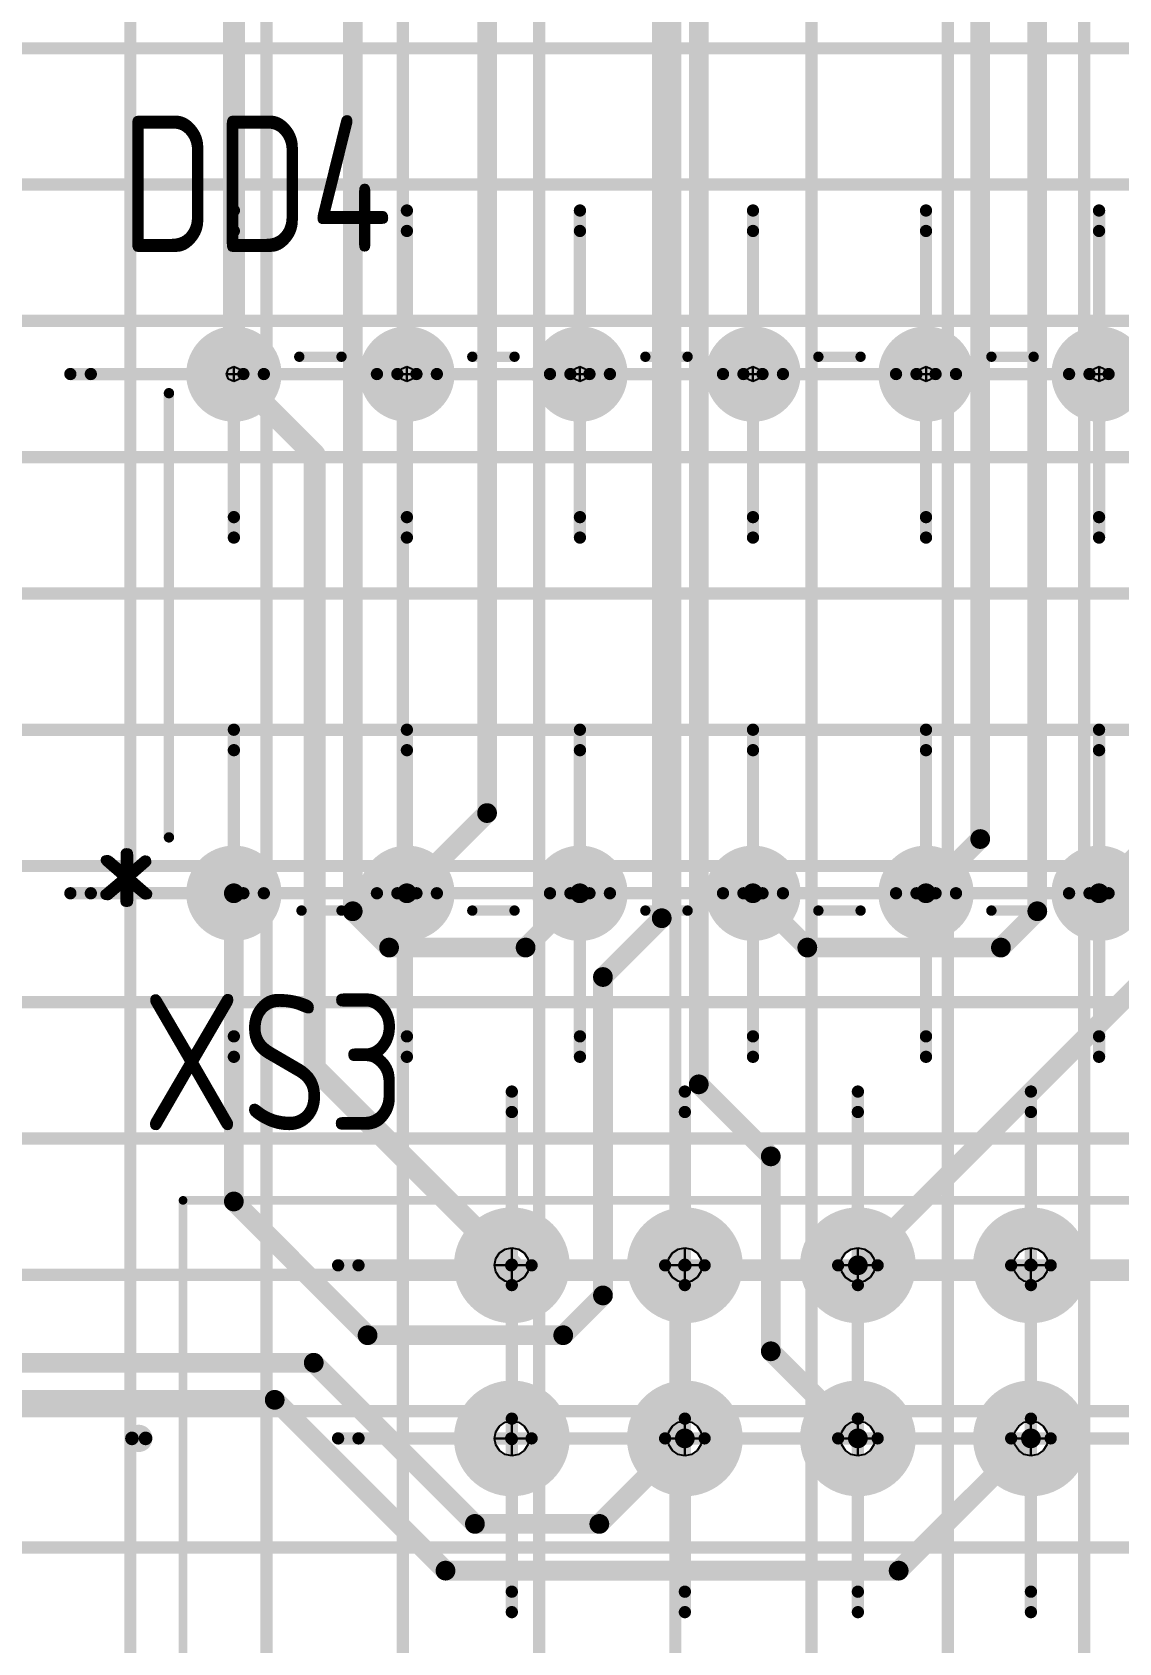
# Model space of a CAD drawing. Header units: millimetres. Extents: x 57 to 898, y 51 to 645.
# Drawn here: x 283.12 to 299.07, y 348.02 to 371.66 of the extents above; entities that cross this region are included whole.
import ezdxf

# ---------------------------------------------------------------- set-up
doc = ezdxf.new("R2010")
doc.units = ezdxf.units.MM
for name, color, linetype in [('Mechanical11', 56, 'Continuous'), ('Mechanical12', 56, 'Continuous'), ('Mechanical7', 56, 'Continuous'), ('Mechanical9', 56, 'Continuous')]:
    doc.layers.add(name, color=color, linetype=linetype)
doc.styles.add('GOST type A', font='gost.TTF', dxfattribs={"oblique": 15, "height": 0.2})

msp = doc.modelspace()

# ---------------------------------------------------------------- linework, layer by layer
at = {"layer": 'Mechanical11', "color": 7}
for p, q in [((286.008, 366.567), (285.977, 366.643)), ((285.977, 366.643), (286.085, 366.643)), ((286.085, 366.643), (286.193, 366.643)), ((286.085, 366.535), (286.085, 366.643)), ((286.085, 366.643), (286.085, 366.535)), ((286.193, 366.643), (286.161, 366.567)), ((288.548, 366.567), (288.517, 366.643)), ((288.517, 366.643), (288.625, 366.643)), ((288.625, 366.643), (288.733, 366.643)), ((288.625, 366.535), (288.625, 366.643)), ((288.625, 366.643), (288.625, 366.535)), ((288.733, 366.643), (288.701, 366.567)), ((291.088, 366.567), (291.057, 366.643)), ((291.057, 366.643), (291.165, 366.643)), ((291.165, 366.643), (291.273, 366.643)), ((291.165, 366.535), (291.165, 366.643)), ((291.165, 366.643), (291.165, 366.535)), ((291.273, 366.643), (291.241, 366.567)), ((293.628, 366.567), (293.597, 366.643)), ((293.597, 366.643), (293.705, 366.643)), ((293.705, 366.643), (293.813, 366.643)), ((293.705, 366.535), (293.705, 366.643)), ((293.705, 366.643), (293.705, 366.535)), ((293.813, 366.643), (293.781, 366.567)), ((296.168, 366.567), (296.137, 366.643)), ((296.137, 366.643), (296.245, 366.643)), ((296.245, 366.643), (296.353, 366.643)), ((296.245, 366.535), (296.245, 366.643)), ((296.245, 366.643), (296.245, 366.535)), ((296.353, 366.643), (296.321, 366.567)), ((298.708, 366.567), (298.677, 366.643)), ((298.677, 366.643), (298.785, 366.643)), ((298.785, 366.643), (298.893, 366.643)), ((298.785, 366.535), (298.785, 366.643)), ((298.785, 366.643), (298.785, 366.535)), ((298.893, 366.643), (298.861, 366.567)), ((286.085, 366.535), (286.008, 366.567)), ((286.161, 366.567), (286.085, 366.535)), ((288.625, 366.535), (288.548, 366.567)), ((288.701, 366.567), (288.625, 366.535)), ((291.165, 366.535), (291.088, 366.567)), ((291.241, 366.567), (291.165, 366.535)), ((293.705, 366.535), (293.628, 366.567)), ((293.781, 366.567), (293.705, 366.535)), ((296.245, 366.535), (296.168, 366.567)), ((296.321, 366.567), (296.245, 366.535)), ((298.785, 366.535), (298.708, 366.567)), ((298.861, 366.567), (298.785, 366.535)), ((286.008, 358.947), (285.977, 359.023)), ((285.977, 359.023), (286.085, 359.023)), ((286.085, 358.915), (286.008, 358.947)), ((286.085, 359.023), (286.193, 359.023)), ((286.085, 358.915), (286.085, 359.023)), ((286.085, 359.023), (286.085, 358.915)), ((286.161, 358.947), (286.085, 358.915)), ((286.193, 359.023), (286.161, 358.947)), ((288.548, 358.947), (288.517, 359.023)), ((288.517, 359.023), (288.625, 359.023)), ((288.625, 358.915), (288.548, 358.947)), ((288.625, 359.023), (288.733, 359.023)), ((288.625, 358.915), (288.625, 359.023)), ((288.625, 359.023), (288.625, 358.915)), ((288.701, 358.947), (288.625, 358.915)), ((288.733, 359.023), (288.701, 358.947)), ((291.088, 358.947), (291.057, 359.023)), ((291.057, 359.023), (291.165, 359.023)), ((291.165, 358.915), (291.088, 358.947)), ((291.165, 359.023), (291.273, 359.023)), ((291.165, 358.915), (291.165, 359.023)), ((291.165, 359.023), (291.165, 358.915)), ((291.241, 358.947), (291.165, 358.915)), ((291.273, 359.023), (291.241, 358.947)), ((293.628, 358.947), (293.597, 359.023)), ((293.597, 359.023), (293.705, 359.023)), ((293.705, 358.915), (293.628, 358.947)), ((293.705, 359.023), (293.813, 359.023)), ((293.705, 358.915), (293.705, 359.023)), ((293.705, 359.023), (293.705, 358.915)), ((293.781, 358.947), (293.705, 358.915)), ((293.813, 359.023), (293.781, 358.947)), ((296.168, 358.947), (296.137, 359.023)), ((296.137, 359.023), (296.245, 359.023)), ((296.245, 358.915), (296.168, 358.947)), ((296.245, 359.023), (296.353, 359.023)), ((296.245, 358.915), (296.245, 359.023)), ((296.245, 359.023), (296.245, 358.915)), ((296.321, 358.947), (296.245, 358.915)), ((296.353, 359.023), (296.321, 358.947)), ((298.708, 358.947), (298.677, 359.023)), ((298.677, 359.023), (298.785, 359.023)), ((298.785, 358.915), (298.708, 358.947)), ((298.785, 359.023), (298.893, 359.023)), ((298.785, 358.915), (298.785, 359.023)), ((298.785, 359.023), (298.785, 358.915)), ((298.861, 358.947), (298.785, 358.915)), ((298.893, 359.023), (298.861, 358.947)), ((289.91, 353.563), (289.929, 353.661)), ((289.929, 353.661), (289.985, 353.744)), ((289.985, 353.744), (290.067, 353.799)), ((290.067, 353.799), (290.165, 353.818)), ((290.165, 353.818), (290.165, 353.563)), ((290.165, 353.563), (290.165, 353.818)), ((290.165, 353.818), (290.262, 353.799)), ((290.262, 353.799), (290.345, 353.744)), ((290.345, 353.744), (290.4, 353.661)), ((290.4, 353.661), (290.42, 353.563)), ((292.45, 353.563), (292.469, 353.661)), ((292.469, 353.661), (292.525, 353.744)), ((292.525, 353.744), (292.607, 353.799)), ((292.607, 353.799), (292.705, 353.818)), ((292.705, 353.818), (292.705, 353.563)), ((292.705, 353.563), (292.705, 353.818)), ((292.705, 353.818), (292.802, 353.799)), ((292.802, 353.799), (292.885, 353.744)), ((292.885, 353.744), (292.94, 353.661)), ((292.94, 353.661), (292.96, 353.563)), ((294.99, 353.563), (295.009, 353.661)), ((295.009, 353.661), (295.065, 353.744)), ((295.065, 353.744), (295.147, 353.799)), ((295.147, 353.799), (295.245, 353.818)), ((295.245, 353.818), (295.245, 353.563)), ((295.245, 353.563), (295.245, 353.818)), ((295.245, 353.818), (295.342, 353.799)), ((295.342, 353.799), (295.425, 353.744)), ((295.425, 353.744), (295.48, 353.661)), ((295.48, 353.661), (295.5, 353.563)), ((297.53, 353.563), (297.549, 353.661)), ((297.549, 353.661), (297.605, 353.744)), ((297.605, 353.744), (297.687, 353.799)), ((297.687, 353.799), (297.785, 353.818)), ((297.785, 353.818), (297.785, 353.563)), ((297.785, 353.563), (297.785, 353.818)), ((297.785, 353.818), (297.882, 353.799)), ((297.882, 353.799), (297.965, 353.744)), ((297.965, 353.744), (298.02, 353.661)), ((298.02, 353.661), (298.04, 353.563)), ((290.165, 353.563), (289.91, 353.563)), ((290.42, 353.563), (290.165, 353.563)), ((292.705, 353.563), (292.45, 353.563)), ((292.96, 353.563), (292.705, 353.563)), ((295.245, 353.563), (294.99, 353.563)), ((295.5, 353.563), (295.245, 353.563)), ((297.785, 353.563), (297.53, 353.563)), ((298.04, 353.563), (297.785, 353.563)), ((289.985, 351.204), (290.067, 351.259)), ((290.067, 351.259), (290.165, 351.278)), ((290.165, 351.278), (290.165, 351.023)), ((290.165, 351.023), (290.165, 351.278)), ((290.165, 351.278), (290.262, 351.259)), ((290.262, 351.259), (290.345, 351.204)), ((292.525, 351.204), (292.607, 351.259)), ((292.607, 351.259), (292.705, 351.278)), ((292.705, 351.278), (292.705, 351.023)), ((292.705, 351.023), (292.705, 351.278)), ((292.705, 351.278), (292.802, 351.259)), ((292.802, 351.259), (292.885, 351.204)), ((295.065, 351.204), (295.147, 351.259)), ((295.147, 351.259), (295.245, 351.278)), ((295.245, 351.278), (295.245, 351.023)), ((295.245, 351.023), (295.245, 351.278)), ((295.245, 351.278), (295.342, 351.259)), ((295.342, 351.259), (295.425, 351.204)), ((297.605, 351.204), (297.687, 351.259)), ((297.687, 351.259), (297.785, 351.278)), ((297.785, 351.278), (297.785, 351.023)), ((297.785, 351.023), (297.785, 351.278)), ((297.785, 351.278), (297.882, 351.259)), ((297.882, 351.259), (297.965, 351.204)), ((289.91, 351.023), (289.929, 351.121)), ((290.165, 351.023), (289.91, 351.023)), ((289.929, 351.121), (289.985, 351.204)), ((290.42, 351.023), (290.165, 351.023)), ((290.345, 351.204), (290.4, 351.121)), ((290.4, 351.121), (290.42, 351.023)), ((292.45, 351.023), (292.469, 351.121)), ((292.705, 351.023), (292.45, 351.023)), ((292.469, 351.121), (292.525, 351.204)), ((292.96, 351.023), (292.705, 351.023)), ((292.885, 351.204), (292.94, 351.121)), ((292.94, 351.121), (292.96, 351.023)), ((294.99, 351.023), (295.009, 351.121)), ((295.245, 351.023), (294.99, 351.023)), ((295.009, 351.121), (295.065, 351.204)), ((295.5, 351.023), (295.245, 351.023)), ((295.425, 351.204), (295.48, 351.121)), ((295.48, 351.121), (295.5, 351.023)), ((297.53, 351.023), (297.549, 351.121)), ((297.785, 351.023), (297.53, 351.023)), ((297.549, 351.121), (297.605, 351.204)), ((298.04, 351.023), (297.785, 351.023)), ((297.965, 351.204), (298.02, 351.121)), ((298.02, 351.121), (298.04, 351.023))]:
    msp.add_line(p, q, dxfattribs=at)
at = {"layer": 'Mechanical12', "color": 7}
for p, q in [((285.977, 366.643), (286.008, 366.72)), ((286.085, 366.643), (285.977, 366.643)), ((286.008, 366.72), (286.085, 366.752)), ((286.085, 366.752), (286.085, 366.643)), ((286.085, 366.643), (286.085, 366.752)), ((286.085, 366.752), (286.161, 366.72)), ((286.193, 366.643), (286.085, 366.643)), ((286.161, 366.72), (286.193, 366.643)), ((288.517, 366.643), (288.548, 366.72)), ((288.625, 366.643), (288.517, 366.643)), ((288.548, 366.72), (288.625, 366.752)), ((288.625, 366.752), (288.625, 366.643)), ((288.625, 366.643), (288.625, 366.752)), ((288.625, 366.752), (288.701, 366.72)), ((288.733, 366.643), (288.625, 366.643)), ((288.701, 366.72), (288.733, 366.643)), ((291.057, 366.643), (291.088, 366.72)), ((291.165, 366.643), (291.057, 366.643)), ((291.088, 366.72), (291.165, 366.752)), ((291.165, 366.752), (291.165, 366.643)), ((291.165, 366.643), (291.165, 366.752)), ((291.165, 366.752), (291.241, 366.72)), ((291.273, 366.643), (291.165, 366.643)), ((291.241, 366.72), (291.273, 366.643)), ((293.597, 366.643), (293.628, 366.72)), ((293.705, 366.643), (293.597, 366.643)), ((293.628, 366.72), (293.705, 366.752)), ((293.705, 366.752), (293.705, 366.643)), ((293.705, 366.643), (293.705, 366.752)), ((293.705, 366.752), (293.781, 366.72)), ((293.813, 366.643), (293.705, 366.643)), ((293.781, 366.72), (293.813, 366.643)), ((296.137, 366.643), (296.168, 366.72)), ((296.245, 366.643), (296.137, 366.643)), ((296.168, 366.72), (296.245, 366.752)), ((296.245, 366.752), (296.245, 366.643)), ((296.245, 366.643), (296.245, 366.752)), ((296.245, 366.752), (296.321, 366.72)), ((296.353, 366.643), (296.245, 366.643)), ((296.321, 366.72), (296.353, 366.643)), ((298.677, 366.643), (298.708, 366.72)), ((298.785, 366.643), (298.677, 366.643)), ((298.708, 366.72), (298.785, 366.752)), ((298.785, 366.752), (298.785, 366.643)), ((298.785, 366.643), (298.785, 366.752)), ((298.785, 366.752), (298.861, 366.72)), ((298.893, 366.643), (298.785, 366.643)), ((298.861, 366.72), (298.893, 366.643)), ((285.977, 359.023), (286.008, 359.1)), ((286.008, 359.1), (286.085, 359.132)), ((286.085, 359.132), (286.085, 359.023)), ((286.085, 359.023), (286.085, 359.132)), ((286.085, 359.132), (286.161, 359.1)), ((286.161, 359.1), (286.193, 359.023)), ((288.517, 359.023), (288.548, 359.1)), ((288.548, 359.1), (288.625, 359.132)), ((288.625, 359.132), (288.625, 359.023)), ((288.625, 359.023), (288.625, 359.132)), ((288.625, 359.132), (288.701, 359.1)), ((288.701, 359.1), (288.733, 359.023)), ((291.057, 359.023), (291.088, 359.1)), ((291.088, 359.1), (291.165, 359.132)), ((291.165, 359.132), (291.165, 359.023)), ((291.165, 359.023), (291.165, 359.132)), ((291.165, 359.132), (291.241, 359.1)), ((291.241, 359.1), (291.273, 359.023)), ((293.597, 359.023), (293.628, 359.1)), ((293.628, 359.1), (293.705, 359.132)), ((293.705, 359.132), (293.705, 359.023)), ((293.705, 359.023), (293.705, 359.132)), ((293.705, 359.132), (293.781, 359.1)), ((293.781, 359.1), (293.813, 359.023)), ((296.137, 359.023), (296.168, 359.1)), ((296.168, 359.1), (296.245, 359.132)), ((296.245, 359.132), (296.245, 359.023)), ((296.245, 359.023), (296.245, 359.132)), ((296.245, 359.132), (296.321, 359.1)), ((296.321, 359.1), (296.353, 359.023)), ((298.677, 359.023), (298.708, 359.1)), ((298.708, 359.1), (298.785, 359.132)), ((298.785, 359.132), (298.785, 359.023)), ((298.785, 359.023), (298.785, 359.132)), ((298.785, 359.132), (298.861, 359.1)), ((298.861, 359.1), (298.893, 359.023)), ((286.085, 359.023), (285.977, 359.023)), ((286.193, 359.023), (286.085, 359.023)), ((288.625, 359.023), (288.517, 359.023)), ((288.733, 359.023), (288.625, 359.023)), ((291.165, 359.023), (291.057, 359.023)), ((291.273, 359.023), (291.165, 359.023)), ((293.705, 359.023), (293.597, 359.023)), ((293.813, 359.023), (293.705, 359.023)), ((296.245, 359.023), (296.137, 359.023)), ((296.353, 359.023), (296.245, 359.023)), ((298.785, 359.023), (298.677, 359.023)), ((298.893, 359.023), (298.785, 359.023)), ((289.91, 353.563), (290.165, 353.563)), ((289.929, 353.466), (289.91, 353.563)), ((289.985, 353.383), (289.929, 353.466)), ((290.067, 353.328), (289.985, 353.383)), ((290.165, 353.308), (290.165, 353.563)), ((290.165, 353.563), (290.42, 353.563)), ((290.165, 353.563), (290.165, 353.308)), ((290.345, 353.383), (290.262, 353.328)), ((290.4, 353.466), (290.345, 353.383)), ((290.42, 353.563), (290.4, 353.466)), ((292.45, 353.563), (292.705, 353.563)), ((292.469, 353.466), (292.45, 353.563)), ((292.525, 353.383), (292.469, 353.466)), ((292.607, 353.328), (292.525, 353.383)), ((292.705, 353.308), (292.705, 353.563)), ((292.705, 353.563), (292.96, 353.563)), ((292.705, 353.563), (292.705, 353.308)), ((292.885, 353.383), (292.802, 353.328)), ((292.94, 353.466), (292.885, 353.383)), ((292.96, 353.563), (292.94, 353.466)), ((294.99, 353.563), (295.245, 353.563)), ((295.009, 353.466), (294.99, 353.563)), ((295.065, 353.383), (295.009, 353.466)), ((295.147, 353.328), (295.065, 353.383)), ((295.245, 353.308), (295.245, 353.563)), ((295.245, 353.563), (295.5, 353.563)), ((295.245, 353.563), (295.245, 353.308)), ((295.425, 353.383), (295.342, 353.328)), ((295.48, 353.466), (295.425, 353.383)), ((295.5, 353.563), (295.48, 353.466)), ((297.53, 353.563), (297.785, 353.563)), ((297.549, 353.466), (297.53, 353.563)), ((297.605, 353.383), (297.549, 353.466)), ((297.687, 353.328), (297.605, 353.383)), ((297.785, 353.308), (297.785, 353.563)), ((297.785, 353.563), (298.04, 353.563)), ((297.785, 353.563), (297.785, 353.308)), ((297.965, 353.383), (297.882, 353.328)), ((298.02, 353.466), (297.965, 353.383)), ((298.04, 353.563), (298.02, 353.466)), ((290.165, 353.308), (290.067, 353.328)), ((290.262, 353.328), (290.165, 353.308)), ((292.705, 353.308), (292.607, 353.328)), ((292.802, 353.328), (292.705, 353.308)), ((295.245, 353.308), (295.147, 353.328)), ((295.342, 353.328), (295.245, 353.308)), ((297.785, 353.308), (297.687, 353.328)), ((297.882, 353.328), (297.785, 353.308)), ((289.91, 351.023), (290.165, 351.023)), ((289.929, 350.926), (289.91, 351.023)), ((290.165, 350.768), (290.165, 351.023)), ((290.165, 351.023), (290.42, 351.023)), ((290.165, 351.023), (290.165, 350.768)), ((290.42, 351.023), (290.4, 350.926)), ((292.45, 351.023), (292.705, 351.023)), ((292.469, 350.926), (292.45, 351.023)), ((292.705, 350.768), (292.705, 351.023)), ((292.705, 351.023), (292.96, 351.023)), ((292.705, 351.023), (292.705, 350.768)), ((292.96, 351.023), (292.94, 350.926)), ((294.99, 351.023), (295.245, 351.023)), ((295.009, 350.926), (294.99, 351.023)), ((295.245, 350.768), (295.245, 351.023)), ((295.245, 351.023), (295.5, 351.023)), ((295.245, 351.023), (295.245, 350.768)), ((295.5, 351.023), (295.48, 350.926)), ((297.53, 351.023), (297.785, 351.023)), ((297.549, 350.926), (297.53, 351.023)), ((297.785, 350.768), (297.785, 351.023)), ((297.785, 351.023), (298.04, 351.023)), ((297.785, 351.023), (297.785, 350.768)), ((298.04, 351.023), (298.02, 350.926)), ((289.985, 350.843), (289.929, 350.926)), ((290.067, 350.788), (289.985, 350.843)), ((290.165, 350.768), (290.067, 350.788)), ((290.262, 350.788), (290.165, 350.768)), ((290.345, 350.843), (290.262, 350.788)), ((290.4, 350.926), (290.345, 350.843)), ((292.525, 350.843), (292.469, 350.926)), ((292.607, 350.788), (292.525, 350.843)), ((292.705, 350.768), (292.607, 350.788)), ((292.802, 350.788), (292.705, 350.768)), ((292.885, 350.843), (292.802, 350.788)), ((292.94, 350.926), (292.885, 350.843)), ((295.065, 350.843), (295.009, 350.926)), ((295.147, 350.788), (295.065, 350.843)), ((295.245, 350.768), (295.147, 350.788)), ((295.342, 350.788), (295.245, 350.768)), ((295.425, 350.843), (295.342, 350.788)), ((295.48, 350.926), (295.425, 350.843)), ((297.605, 350.843), (297.549, 350.926)), ((297.687, 350.788), (297.605, 350.843)), ((297.785, 350.768), (297.687, 350.788)), ((297.882, 350.788), (297.785, 350.768)), ((297.965, 350.843), (297.882, 350.788)), ((298.02, 350.926), (297.965, 350.843))]:
    msp.add_line(p, q, dxfattribs=at)
for points, const_width in [([(289.802, 360.2), (289.802, 410.171)], 0.29), ([(287.83, 358.759), (287.83, 378.677)], 0.29), ([(292.366, 358.657), (292.366, 378.322)], 0.29), ([(292.91, 356.219), (292.91, 378.175)], 0.29), ([(297.878, 358.759), (297.878, 378.237)], 0.29), ([(297.04, 359.819), (297.04, 372.882)], 0.29), ([(286.085, 366.643), (286.085, 372.222)], 0.323), ([(287.045, 366.897), (287.665, 366.897)], 0.152), ([(289.585, 366.897), (290.205, 366.897)], 0.152), ([(292.125, 366.897), (292.745, 366.897)], 0.152), ([(294.665, 366.897), (295.285, 366.897)], 0.152), ([(297.205, 366.897), (297.825, 366.897)], 0.152), ([(286.085, 366.643), (287.269, 365.459)], 0.323), ([(285.132, 359.843), (285.132, 366.362)], 0.152), ([(287.269, 356.459), (287.269, 365.459)], 0.323), ([(288.625, 359.023), (289.802, 360.2)], 0.29), ([(298.785, 359.023), (300.037, 360.276)], 0.29), ([(296.245, 359.023), (297.04, 359.819)], 0.29), ([(286.085, 354.5), (286.085, 359.023)], 0.29), ([(290.367, 358.226), (291.165, 359.023)], 0.29), ([(293.705, 359.023), (294.502, 358.226)], 0.29), ([(287.078, 358.769), (287.665, 358.769)], 0.152), ([(287.83, 358.759), (288.363, 358.226)], 0.29), ([(289.585, 358.769), (290.205, 358.769)], 0.152), ([(291.503, 357.794), (292.366, 358.657)], 0.29), ([(292.125, 358.769), (292.745, 358.769)], 0.152), ([(294.665, 358.769), (295.285, 358.769)], 0.152), ([(297.205, 358.769), (297.825, 358.769)], 0.152), ([(297.345, 358.226), (297.878, 358.759)], 0.29), ([(288.363, 358.226), (290.367, 358.226)], 0.29), ([(294.502, 358.226), (297.345, 358.226)], 0.29), ([(291.503, 353.121), (291.503, 357.794)], 0.29), ([(295.245, 353.563), (299.349, 357.667)], 0.29), ([(287.269, 356.459), (290.165, 353.563)], 0.323), ([(292.91, 356.219), (293.967, 355.162)], 0.29), ([(293.967, 352.301), (293.967, 355.162)], 0.29), ([(285.339, 354.516), (305.151, 354.516)], 0.127), ([(285.339, 338.285), (285.339, 354.516)], 0.127), ([(286.085, 354.5), (288.047, 352.537)], 0.29), ([(290.92, 352.537), (291.503, 353.121)], 0.29), ([(288.047, 352.537), (290.92, 352.537)], 0.29), ([(293.967, 352.301), (295.245, 351.023)], 0.29), ([(276.425, 352.133), (287.258, 352.133)], 0.29), ([(287.258, 352.133), (289.623, 349.768)], 0.29), ([(275.917, 351.589), (286.684, 351.589)], 0.29), ([(286.684, 351.589), (289.192, 349.082)], 0.29), ([(291.449, 349.768), (292.705, 351.023)], 0.29), ([(295.843, 349.082), (297.785, 351.023)], 0.29), ([(289.623, 349.768), (291.449, 349.768)], 0.29), ([(289.192, 349.082), (295.843, 349.082)], 0.29)]:
    msp.add_lwpolyline(points, dxfattribs=dict(at, const_width=const_width))
for points, const_width in [([(286.485, 366.643, 1), (285.685, 366.643, 1)], 0.6), ([(286.485, 366.643, 1), (285.685, 366.643, 1)], 0.6), ([(289.025, 366.643, 1), (288.225, 366.643, 1)], 0.6), ([(289.025, 366.643, 1), (288.225, 366.643, 1)], 0.6), ([(291.565, 366.643, 1), (290.765, 366.643, 1)], 0.6), ([(291.565, 366.643, 1), (290.765, 366.643, 1)], 0.6), ([(294.105, 366.643, 1), (293.305, 366.643, 1)], 0.6), ([(294.105, 366.643, 1), (293.305, 366.643, 1)], 0.6), ([(296.645, 366.643, 1), (295.845, 366.643, 1)], 0.6), ([(296.645, 366.643, 1), (295.845, 366.643, 1)], 0.6), ([(299.185, 366.643, 1), (298.385, 366.643, 1)], 0.6), ([(299.185, 366.643, 1), (298.385, 366.643, 1)], 0.6), ([(285.535, 366.643, 1), (285.835, 366.643, 1)], 0.3), ([(285.535, 366.643, 1), (285.835, 366.643, 1)], 0.3), ([(286.335, 366.643, 1), (286.635, 366.643, 1)], 0.3), ([(286.335, 366.643, 1), (286.635, 366.643, 1)], 0.3), ([(287.007, 366.897, 1), (287.083, 366.897, 1)], 0.0762), ([(287.627, 366.897, 1), (287.703, 366.897, 1)], 0.0762), ([(288.075, 366.643, 1), (288.375, 366.643, 1)], 0.3), ([(288.075, 366.643, 1), (288.375, 366.643, 1)], 0.3), ([(288.875, 366.643, 1), (289.175, 366.643, 1)], 0.3), ([(288.875, 366.643, 1), (289.175, 366.643, 1)], 0.3), ([(289.547, 366.897, 1), (289.623, 366.897, 1)], 0.0762), ([(290.167, 366.897, 1), (290.243, 366.897, 1)], 0.0762), ([(290.615, 366.643, 1), (290.915, 366.643, 1)], 0.3), ([(290.615, 366.643, 1), (290.915, 366.643, 1)], 0.3), ([(291.415, 366.643, 1), (291.715, 366.643, 1)], 0.3), ([(291.415, 366.643, 1), (291.715, 366.643, 1)], 0.3), ([(292.087, 366.897, 1), (292.163, 366.897, 1)], 0.0762), ([(292.707, 366.897, 1), (292.783, 366.897, 1)], 0.0762), ([(293.155, 366.643, 1), (293.455, 366.643, 1)], 0.3), ([(293.155, 366.643, 1), (293.455, 366.643, 1)], 0.3), ([(293.955, 366.643, 1), (294.255, 366.643, 1)], 0.3), ([(293.955, 366.643, 1), (294.255, 366.643, 1)], 0.3), ([(294.627, 366.897, 1), (294.703, 366.897, 1)], 0.0762), ([(295.247, 366.897, 1), (295.323, 366.897, 1)], 0.0762), ([(295.695, 366.643, 1), (295.995, 366.643, 1)], 0.3), ([(295.695, 366.643, 1), (295.995, 366.643, 1)], 0.3), ([(296.495, 366.643, 1), (296.795, 366.643, 1)], 0.3), ([(296.495, 366.643, 1), (296.795, 366.643, 1)], 0.3), ([(297.167, 366.897, 1), (297.243, 366.897, 1)], 0.0762), ([(297.787, 366.897, 1), (297.863, 366.897, 1)], 0.0762), ([(298.235, 366.643, 1), (298.535, 366.643, 1)], 0.3), ([(298.235, 366.643, 1), (298.535, 366.643, 1)], 0.3), ([(299.035, 366.643, 1), (299.335, 366.643, 1)], 0.3), ([(299.035, 366.643, 1), (299.335, 366.643, 1)], 0.3), ([(286.004, 366.643, 1), (286.166, 366.643, 1)], 0.161), ([(286.004, 366.643, 1), (286.166, 366.643, 1)], 0.161), ([(285.094, 366.362, 1), (285.17, 366.362, 1)], 0.0762), ([(287.188, 365.459, 1), (287.35, 365.459, 1)], 0.161), ([(287.188, 365.459, 1), (287.35, 365.459, 1)], 0.161), ([(289.729, 360.2, 1), (289.874, 360.2, 1)], 0.145), ([(289.729, 360.2, 1), (289.874, 360.2, 1)], 0.145), ([(285.094, 359.843, 1), (285.17, 359.843, 1)], 0.0762), ([(296.968, 359.819, 1), (297.113, 359.819, 1)], 0.145), ([(296.968, 359.819, 1), (297.113, 359.819, 1)], 0.145), ([(286.485, 359.023, 1), (285.685, 359.023, 1)], 0.6), ([(286.485, 359.023, 1), (285.685, 359.023, 1)], 0.6), ([(289.025, 359.023, 1), (288.225, 359.023, 1)], 0.6), ([(289.025, 359.023, 1), (288.225, 359.023, 1)], 0.6), ([(291.565, 359.023, 1), (290.765, 359.023, 1)], 0.6), ([(291.565, 359.023, 1), (290.765, 359.023, 1)], 0.6), ([(294.105, 359.023, 1), (293.305, 359.023, 1)], 0.6), ([(294.105, 359.023, 1), (293.305, 359.023, 1)], 0.6), ([(296.645, 359.023, 1), (295.845, 359.023, 1)], 0.6), ([(296.645, 359.023, 1), (295.845, 359.023, 1)], 0.6), ([(299.185, 359.023, 1), (298.385, 359.023, 1)], 0.6), ([(299.185, 359.023, 1), (298.385, 359.023, 1)], 0.6), ([(285.535, 359.023, 1), (285.835, 359.023, 1)], 0.3), ([(285.535, 359.023, 1), (285.835, 359.023, 1)], 0.3), ([(286.335, 359.023, 1), (286.635, 359.023, 1)], 0.3), ([(286.335, 359.023, 1), (286.635, 359.023, 1)], 0.3), ([(288.075, 359.023, 1), (288.375, 359.023, 1)], 0.3), ([(288.075, 359.023, 1), (288.375, 359.023, 1)], 0.3), ([(288.875, 359.023, 1), (289.175, 359.023, 1)], 0.3), ([(288.875, 359.023, 1), (289.175, 359.023, 1)], 0.3), ([(290.615, 359.023, 1), (290.915, 359.023, 1)], 0.3), ([(290.615, 359.023, 1), (290.915, 359.023, 1)], 0.3), ([(291.415, 359.023, 1), (291.715, 359.023, 1)], 0.3), ([(291.415, 359.023, 1), (291.715, 359.023, 1)], 0.3), ([(293.155, 359.023, 1), (293.455, 359.023, 1)], 0.3), ([(293.155, 359.023, 1), (293.455, 359.023, 1)], 0.3), ([(293.955, 359.023, 1), (294.255, 359.023, 1)], 0.3), ([(293.955, 359.023, 1), (294.255, 359.023, 1)], 0.3), ([(295.695, 359.023, 1), (295.995, 359.023, 1)], 0.3), ([(295.695, 359.023, 1), (295.995, 359.023, 1)], 0.3), ([(296.495, 359.023, 1), (296.795, 359.023, 1)], 0.3), ([(296.495, 359.023, 1), (296.795, 359.023, 1)], 0.3), ([(298.235, 359.023, 1), (298.535, 359.023, 1)], 0.3), ([(298.235, 359.023, 1), (298.535, 359.023, 1)], 0.3), ([(299.035, 359.023, 1), (299.335, 359.023, 1)], 0.3), ([(299.035, 359.023, 1), (299.335, 359.023, 1)], 0.3), ([(286.012, 359.023, 1), (286.157, 359.023, 1)], 0.145), ([(288.552, 359.023, 1), (288.697, 359.023, 1)], 0.145), ([(291.092, 359.023, 1), (291.237, 359.023, 1)], 0.145), ([(293.632, 359.023, 1), (293.777, 359.023, 1)], 0.145), ([(296.172, 359.023, 1), (296.317, 359.023, 1)], 0.145), ([(298.712, 359.023, 1), (298.857, 359.023, 1)], 0.145), ([(287.04, 358.769, 1), (287.116, 358.769, 1)], 0.0762), ([(287.627, 358.769, 1), (287.703, 358.769, 1)], 0.0762), ([(287.757, 358.759, 1), (287.902, 358.759, 1)], 0.145), ([(287.757, 358.759, 1), (287.902, 358.759, 1)], 0.145), ([(289.547, 358.769, 1), (289.623, 358.769, 1)], 0.0762), ([(290.167, 358.769, 1), (290.243, 358.769, 1)], 0.0762), ([(292.087, 358.769, 1), (292.163, 358.769, 1)], 0.0762), ([(292.293, 358.657, 1), (292.438, 358.657, 1)], 0.145), ([(292.293, 358.657, 1), (292.438, 358.657, 1)], 0.145), ([(292.707, 358.769, 1), (292.783, 358.769, 1)], 0.0762), ([(294.627, 358.769, 1), (294.703, 358.769, 1)], 0.0762), ([(295.247, 358.769, 1), (295.323, 358.769, 1)], 0.0762), ([(297.167, 358.769, 1), (297.243, 358.769, 1)], 0.0762), ([(297.806, 358.759, 1), (297.951, 358.759, 1)], 0.145), ([(297.806, 358.759, 1), (297.951, 358.759, 1)], 0.145), ([(297.787, 358.769, 1), (297.863, 358.769, 1)], 0.0762), ([(288.291, 358.226, 1), (288.436, 358.226, 1)], 0.145), ([(288.291, 358.226, 1), (288.436, 358.226, 1)], 0.145), ([(290.295, 358.226, 1), (290.44, 358.226, 1)], 0.145), ([(290.295, 358.226, 1), (290.44, 358.226, 1)], 0.145), ([(294.43, 358.226, 1), (294.575, 358.226, 1)], 0.145), ([(294.43, 358.226, 1), (294.575, 358.226, 1)], 0.145), ([(297.272, 358.226, 1), (297.417, 358.226, 1)], 0.145), ([(297.272, 358.226, 1), (297.417, 358.226, 1)], 0.145), ([(291.43, 357.794, 1), (291.575, 357.794, 1)], 0.145), ([(291.43, 357.794, 1), (291.575, 357.794, 1)], 0.145), ([(287.188, 356.459, 1), (287.35, 356.459, 1)], 0.161), ([(287.188, 356.459, 1), (287.35, 356.459, 1)], 0.161), ([(292.837, 356.219, 1), (292.982, 356.219, 1)], 0.145), ([(292.837, 356.219, 1), (292.982, 356.219, 1)], 0.145), ([(293.894, 355.162, 1), (294.039, 355.162, 1)], 0.145), ([(293.894, 355.162, 1), (294.039, 355.162, 1)], 0.145), ([(285.307, 354.516, 1), (285.371, 354.516, 1)], 0.0635), ([(285.307, 354.516, 1), (285.371, 354.516, 1)], 0.0635), ([(286.012, 354.5, 1), (286.157, 354.5, 1)], 0.145), ([(286.012, 354.5, 1), (286.157, 354.5, 1)], 0.145), ([(290.715, 353.563, 1), (289.615, 353.563, 1)], 0.6), ([(290.715, 353.563, 1), (289.615, 353.563, 1)], 0.6), ([(293.255, 353.563, 1), (292.155, 353.563, 1)], 0.6), ([(293.255, 353.563, 1), (292.155, 353.563, 1)], 0.6), ([(295.795, 353.563, 1), (294.695, 353.563, 1)], 0.6), ([(295.795, 353.563, 1), (294.695, 353.563, 1)], 0.6), ([(298.335, 353.563, 1), (297.235, 353.563, 1)], 0.6), ([(298.335, 353.563, 1), (297.235, 353.563, 1)], 0.6), ([(289.465, 353.563, 1), (289.765, 353.563, 1)], 0.3), ([(289.465, 353.563, 1), (289.765, 353.563, 1)], 0.3), ([(290.565, 353.563, 1), (290.865, 353.563, 1)], 0.3), ([(290.565, 353.563, 1), (290.865, 353.563, 1)], 0.3), ([(292.005, 353.563, 1), (292.305, 353.563, 1)], 0.3), ([(292.005, 353.563, 1), (292.305, 353.563, 1)], 0.3), ([(293.105, 353.563, 1), (293.405, 353.563, 1)], 0.3), ([(293.105, 353.563, 1), (293.405, 353.563, 1)], 0.3), ([(294.545, 353.563, 1), (294.845, 353.563, 1)], 0.3), ([(294.545, 353.563, 1), (294.845, 353.563, 1)], 0.3), ([(295.645, 353.563, 1), (295.945, 353.563, 1)], 0.3), ([(295.645, 353.563, 1), (295.945, 353.563, 1)], 0.3), ([(297.085, 353.563, 1), (297.385, 353.563, 1)], 0.3), ([(297.085, 353.563, 1), (297.385, 353.563, 1)], 0.3), ([(298.185, 353.563, 1), (298.485, 353.563, 1)], 0.3), ([(298.185, 353.563, 1), (298.485, 353.563, 1)], 0.3), ([(290.084, 353.563, 1), (290.246, 353.563, 1)], 0.161), ([(295.172, 353.563, 1), (295.317, 353.563, 1)], 0.145), ([(291.43, 353.121, 1), (291.575, 353.121, 1)], 0.145), ([(291.43, 353.121, 1), (291.575, 353.121, 1)], 0.145), ([(287.975, 352.537, 1), (288.12, 352.537, 1)], 0.145), ([(287.975, 352.537, 1), (288.12, 352.537, 1)], 0.145), ([(290.847, 352.537, 1), (290.992, 352.537, 1)], 0.145), ([(290.847, 352.537, 1), (290.992, 352.537, 1)], 0.145), ([(293.894, 352.301, 1), (294.039, 352.301, 1)], 0.145), ([(293.894, 352.301, 1), (294.039, 352.301, 1)], 0.145), ([(287.185, 352.133, 1), (287.33, 352.133, 1)], 0.145), ([(287.185, 352.133, 1), (287.33, 352.133, 1)], 0.145), ([(286.612, 351.589, 1), (286.757, 351.589, 1)], 0.145), ([(286.612, 351.589, 1), (286.757, 351.589, 1)], 0.145), ([(290.715, 351.023, 1), (289.615, 351.023, 1)], 0.6), ([(290.715, 351.023, 1), (289.615, 351.023, 1)], 0.6), ([(293.255, 351.023, 1), (292.155, 351.023, 1)], 0.6), ([(293.255, 351.023, 1), (292.155, 351.023, 1)], 0.6), ([(295.795, 351.023, 1), (294.695, 351.023, 1)], 0.6), ([(295.795, 351.023, 1), (294.695, 351.023, 1)], 0.6), ([(298.335, 351.023, 1), (297.235, 351.023, 1)], 0.6), ([(298.335, 351.023, 1), (297.235, 351.023, 1)], 0.6), ([(289.465, 351.023, 1), (289.765, 351.023, 1)], 0.3), ([(289.465, 351.023, 1), (289.765, 351.023, 1)], 0.3), ([(290.565, 351.023, 1), (290.865, 351.023, 1)], 0.3), ([(290.565, 351.023, 1), (290.865, 351.023, 1)], 0.3), ([(292.005, 351.023, 1), (292.305, 351.023, 1)], 0.3), ([(292.005, 351.023, 1), (292.305, 351.023, 1)], 0.3), ([(293.105, 351.023, 1), (293.405, 351.023, 1)], 0.3), ([(293.105, 351.023, 1), (293.405, 351.023, 1)], 0.3), ([(294.545, 351.023, 1), (294.845, 351.023, 1)], 0.3), ([(294.545, 351.023, 1), (294.845, 351.023, 1)], 0.3), ([(295.645, 351.023, 1), (295.945, 351.023, 1)], 0.3), ([(295.645, 351.023, 1), (295.945, 351.023, 1)], 0.3), ([(297.085, 351.023, 1), (297.385, 351.023, 1)], 0.3), ([(297.085, 351.023, 1), (297.385, 351.023, 1)], 0.3), ([(298.185, 351.023, 1), (298.485, 351.023, 1)], 0.3), ([(298.185, 351.023, 1), (298.485, 351.023, 1)], 0.3), ([(284.789, 351.023, 1), (284.589, 351.023, 1)], 0.2), ([(284.539, 351.023, 1), (284.639, 351.023, 1)], 0.1), ([(284.739, 351.023, 1), (284.839, 351.023, 1)], 0.1), ([(292.632, 351.023, 1), (292.777, 351.023, 1)], 0.145), ([(295.172, 351.023, 1), (295.317, 351.023, 1)], 0.145), ([(297.712, 351.023, 1), (297.857, 351.023, 1)], 0.145), ([(289.551, 349.768, 1), (289.696, 349.768, 1)], 0.145), ([(289.551, 349.768, 1), (289.696, 349.768, 1)], 0.145), ([(291.377, 349.768, 1), (291.522, 349.768, 1)], 0.145), ([(291.377, 349.768, 1), (291.522, 349.768, 1)], 0.145), ([(289.119, 349.082, 1), (289.264, 349.082, 1)], 0.145), ([(289.119, 349.082, 1), (289.264, 349.082, 1)], 0.145), ([(295.771, 349.082, 1), (295.916, 349.082, 1)], 0.145), ([(295.771, 349.082, 1), (295.916, 349.082, 1)], 0.145)]:
    msp.add_lwpolyline(points, format="xyb", close=True, dxfattribs=dict(at, const_width=const_width))
at = {"layer": 'Mechanical7', "color": 7, "const_width": 0.18}
for points in [[(286.085, 364.243), (286.085, 369.043)], [(288.625, 364.243), (288.625, 369.043)], [(291.165, 364.243), (291.165, 369.043)], [(293.705, 364.243), (293.705, 369.043)], [(296.245, 364.243), (296.245, 369.043)], [(298.785, 364.243), (298.785, 369.043)], [(286.085, 364.543), (286.085, 368.743)], [(288.625, 364.543), (288.625, 368.743)], [(291.165, 364.543), (291.165, 368.743)], [(293.705, 364.543), (293.705, 368.743)], [(296.245, 364.543), (296.245, 368.743)], [(298.785, 364.543), (298.785, 368.743)], [(283.685, 366.643), (288.485, 366.643)], [(283.985, 366.643), (288.185, 366.643)], [(286.225, 366.643), (291.025, 366.643)], [(286.525, 366.643), (290.725, 366.643)], [(288.765, 366.643), (293.565, 366.643)], [(289.065, 366.643), (293.265, 366.643)], [(291.305, 366.643), (296.105, 366.643)], [(291.605, 366.643), (295.805, 366.643)], [(293.845, 366.643), (298.645, 366.643)], [(294.145, 366.643), (298.345, 366.643)], [(296.385, 366.643), (301.185, 366.643)], [(296.685, 366.643), (300.885, 366.643)], [(298.925, 366.643), (303.725, 366.643)], [(286.085, 356.623), (286.085, 361.423)], [(288.625, 356.623), (288.625, 361.423)], [(291.165, 356.623), (291.165, 361.423)], [(293.705, 356.623), (293.705, 361.423)], [(296.245, 356.623), (296.245, 361.423)], [(298.785, 356.623), (298.785, 361.423)], [(286.085, 356.923), (286.085, 361.123)], [(288.625, 356.923), (288.625, 361.123)], [(291.165, 356.923), (291.165, 361.123)], [(293.705, 356.923), (293.705, 361.123)], [(296.245, 356.923), (296.245, 361.123)], [(298.785, 356.923), (298.785, 361.123)], [(283.685, 359.023), (288.485, 359.023)], [(283.985, 359.023), (288.185, 359.023)], [(286.225, 359.023), (291.025, 359.023)], [(286.525, 359.023), (290.725, 359.023)], [(288.765, 359.023), (293.565, 359.023)], [(289.065, 359.023), (293.265, 359.023)], [(291.305, 359.023), (296.105, 359.023)], [(291.605, 359.023), (295.805, 359.023)], [(293.845, 359.023), (298.645, 359.023)], [(294.145, 359.023), (298.345, 359.023)], [(296.385, 359.023), (301.185, 359.023)], [(296.685, 359.023), (300.885, 359.023)], [(298.925, 359.023), (303.725, 359.023)], [(290.165, 351.013), (290.165, 356.113)], [(292.705, 351.013), (292.705, 356.113)], [(295.245, 351.013), (295.245, 356.113)], [(297.785, 351.013), (297.785, 356.113)], [(290.165, 351.313), (290.165, 355.813)], [(292.705, 351.313), (292.705, 355.813)], [(295.245, 351.313), (295.245, 355.813)], [(297.785, 351.313), (297.785, 355.813)], [(287.615, 353.563), (292.715, 353.563)], [(287.915, 353.563), (292.415, 353.563)], [(290.155, 353.563), (295.255, 353.563)], [(290.165, 348.473), (290.165, 353.573)], [(290.455, 353.563), (294.955, 353.563)], [(292.695, 353.563), (297.795, 353.563)], [(292.705, 348.473), (292.705, 353.573)], [(292.995, 353.563), (297.495, 353.563)], [(295.235, 353.563), (300.335, 353.563)], [(295.245, 348.473), (295.245, 353.573)], [(295.535, 353.563), (300.035, 353.563)], [(297.775, 353.563), (302.875, 353.563)], [(297.785, 348.473), (297.785, 353.573)], [(298.075, 353.563), (302.575, 353.563)], [(290.165, 348.773), (290.165, 353.273)], [(292.705, 348.773), (292.705, 353.273)], [(295.245, 348.773), (295.245, 353.273)], [(297.785, 348.773), (297.785, 353.273)], [(287.615, 351.023), (292.715, 351.023)], [(287.915, 351.023), (292.415, 351.023)], [(290.155, 351.023), (295.255, 351.023)], [(290.455, 351.023), (294.955, 351.023)], [(292.695, 351.023), (297.795, 351.023)], [(292.995, 351.023), (297.495, 351.023)], [(295.235, 351.023), (300.335, 351.023)], [(295.535, 351.023), (300.035, 351.023)], [(297.775, 351.023), (302.875, 351.023)], [(298.075, 351.023), (302.575, 351.023)]]:
    msp.add_lwpolyline(points, dxfattribs=at)
at = {"layer": 'Mechanical7', "color": 7, "const_width": 0.09}
for points in [[(286.04, 369.043, 1), (286.13, 369.043, 1)], [(288.58, 369.043, 1), (288.67, 369.043, 1)], [(291.12, 369.043, 1), (291.21, 369.043, 1)], [(293.66, 369.043, 1), (293.75, 369.043, 1)], [(296.2, 369.043, 1), (296.29, 369.043, 1)], [(298.74, 369.043, 1), (298.83, 369.043, 1)], [(286.04, 368.743, 1), (286.13, 368.743, 1)], [(288.58, 368.743, 1), (288.67, 368.743, 1)], [(291.12, 368.743, 1), (291.21, 368.743, 1)], [(293.66, 368.743, 1), (293.75, 368.743, 1)], [(296.2, 368.743, 1), (296.29, 368.743, 1)], [(298.74, 368.743, 1), (298.83, 368.743, 1)], [(283.64, 366.643, 1), (283.73, 366.643, 1)], [(283.94, 366.643, 1), (284.03, 366.643, 1)], [(286.18, 366.643, 1), (286.27, 366.643, 1)], [(286.48, 366.643, 1), (286.57, 366.643, 1)], [(288.14, 366.643, 1), (288.23, 366.643, 1)], [(288.44, 366.643, 1), (288.53, 366.643, 1)], [(288.72, 366.643, 1), (288.81, 366.643, 1)], [(289.02, 366.643, 1), (289.11, 366.643, 1)], [(290.68, 366.643, 1), (290.77, 366.643, 1)], [(290.98, 366.643, 1), (291.07, 366.643, 1)], [(291.26, 366.643, 1), (291.35, 366.643, 1)], [(291.56, 366.643, 1), (291.65, 366.643, 1)], [(293.22, 366.643, 1), (293.31, 366.643, 1)], [(293.52, 366.643, 1), (293.61, 366.643, 1)], [(293.8, 366.643, 1), (293.89, 366.643, 1)], [(294.1, 366.643, 1), (294.19, 366.643, 1)], [(295.76, 366.643, 1), (295.85, 366.643, 1)], [(296.06, 366.643, 1), (296.15, 366.643, 1)], [(296.34, 366.643, 1), (296.43, 366.643, 1)], [(296.64, 366.643, 1), (296.73, 366.643, 1)], [(298.3, 366.643, 1), (298.39, 366.643, 1)], [(298.6, 366.643, 1), (298.69, 366.643, 1)], [(298.88, 366.643, 1), (298.97, 366.643, 1)], [(286.04, 364.543, 1), (286.13, 364.543, 1)], [(288.58, 364.543, 1), (288.67, 364.543, 1)], [(291.12, 364.543, 1), (291.21, 364.543, 1)], [(293.66, 364.543, 1), (293.75, 364.543, 1)], [(296.2, 364.543, 1), (296.29, 364.543, 1)], [(298.74, 364.543, 1), (298.83, 364.543, 1)], [(286.04, 364.243, 1), (286.13, 364.243, 1)], [(288.58, 364.243, 1), (288.67, 364.243, 1)], [(291.12, 364.243, 1), (291.21, 364.243, 1)], [(293.66, 364.243, 1), (293.75, 364.243, 1)], [(296.2, 364.243, 1), (296.29, 364.243, 1)], [(298.74, 364.243, 1), (298.83, 364.243, 1)], [(286.04, 361.423, 1), (286.13, 361.423, 1)], [(288.58, 361.423, 1), (288.67, 361.423, 1)], [(291.12, 361.423, 1), (291.21, 361.423, 1)], [(293.66, 361.423, 1), (293.75, 361.423, 1)], [(296.2, 361.423, 1), (296.29, 361.423, 1)], [(298.74, 361.423, 1), (298.83, 361.423, 1)], [(286.04, 361.123, 1), (286.13, 361.123, 1)], [(288.58, 361.123, 1), (288.67, 361.123, 1)], [(291.12, 361.123, 1), (291.21, 361.123, 1)], [(293.66, 361.123, 1), (293.75, 361.123, 1)], [(296.2, 361.123, 1), (296.29, 361.123, 1)], [(298.74, 361.123, 1), (298.83, 361.123, 1)], [(283.64, 359.023, 1), (283.73, 359.023, 1)], [(283.94, 359.023, 1), (284.03, 359.023, 1)], [(286.18, 359.023, 1), (286.27, 359.023, 1)], [(286.48, 359.023, 1), (286.57, 359.023, 1)], [(288.14, 359.023, 1), (288.23, 359.023, 1)], [(288.44, 359.023, 1), (288.53, 359.023, 1)], [(288.72, 359.023, 1), (288.81, 359.023, 1)], [(289.02, 359.023, 1), (289.11, 359.023, 1)], [(290.68, 359.023, 1), (290.77, 359.023, 1)], [(290.98, 359.023, 1), (291.07, 359.023, 1)], [(291.26, 359.023, 1), (291.35, 359.023, 1)], [(291.56, 359.023, 1), (291.65, 359.023, 1)], [(293.22, 359.023, 1), (293.31, 359.023, 1)], [(293.52, 359.023, 1), (293.61, 359.023, 1)], [(293.8, 359.023, 1), (293.89, 359.023, 1)], [(294.1, 359.023, 1), (294.19, 359.023, 1)], [(295.76, 359.023, 1), (295.85, 359.023, 1)], [(296.06, 359.023, 1), (296.15, 359.023, 1)], [(296.34, 359.023, 1), (296.43, 359.023, 1)], [(296.64, 359.023, 1), (296.73, 359.023, 1)], [(298.3, 359.023, 1), (298.39, 359.023, 1)], [(298.6, 359.023, 1), (298.69, 359.023, 1)], [(298.88, 359.023, 1), (298.97, 359.023, 1)], [(286.04, 356.923, 1), (286.13, 356.923, 1)], [(288.58, 356.923, 1), (288.67, 356.923, 1)], [(291.12, 356.923, 1), (291.21, 356.923, 1)], [(293.66, 356.923, 1), (293.75, 356.923, 1)], [(296.2, 356.923, 1), (296.29, 356.923, 1)], [(298.74, 356.923, 1), (298.83, 356.923, 1)], [(286.04, 356.623, 1), (286.13, 356.623, 1)], [(288.58, 356.623, 1), (288.67, 356.623, 1)], [(291.12, 356.623, 1), (291.21, 356.623, 1)], [(293.66, 356.623, 1), (293.75, 356.623, 1)], [(296.2, 356.623, 1), (296.29, 356.623, 1)], [(298.74, 356.623, 1), (298.83, 356.623, 1)], [(290.12, 356.113, 1), (290.21, 356.113, 1)], [(292.66, 356.113, 1), (292.75, 356.113, 1)], [(295.2, 356.113, 1), (295.29, 356.113, 1)], [(297.74, 356.113, 1), (297.83, 356.113, 1)], [(290.12, 355.813, 1), (290.21, 355.813, 1)], [(292.66, 355.813, 1), (292.75, 355.813, 1)], [(295.2, 355.813, 1), (295.29, 355.813, 1)], [(297.74, 355.813, 1), (297.83, 355.813, 1)], [(287.57, 353.563, 1), (287.66, 353.563, 1)], [(287.87, 353.563, 1), (287.96, 353.563, 1)], [(290.11, 353.563, 1), (290.2, 353.563, 1)], [(290.12, 353.573, 1), (290.21, 353.573, 1)], [(290.41, 353.563, 1), (290.5, 353.563, 1)], [(292.37, 353.563, 1), (292.46, 353.563, 1)], [(292.65, 353.563, 1), (292.74, 353.563, 1)], [(292.66, 353.573, 1), (292.75, 353.573, 1)], [(292.67, 353.563, 1), (292.76, 353.563, 1)], [(292.95, 353.563, 1), (293.04, 353.563, 1)], [(294.91, 353.563, 1), (295, 353.563, 1)], [(295.19, 353.563, 1), (295.28, 353.563, 1)], [(295.2, 353.573, 1), (295.29, 353.573, 1)], [(295.21, 353.563, 1), (295.3, 353.563, 1)], [(295.49, 353.563, 1), (295.58, 353.563, 1)], [(297.45, 353.563, 1), (297.54, 353.563, 1)], [(297.73, 353.563, 1), (297.82, 353.563, 1)], [(297.74, 353.573, 1), (297.83, 353.573, 1)], [(297.75, 353.563, 1), (297.84, 353.563, 1)], [(298.03, 353.563, 1), (298.12, 353.563, 1)], [(290.12, 353.273, 1), (290.21, 353.273, 1)], [(292.66, 353.273, 1), (292.75, 353.273, 1)], [(295.2, 353.273, 1), (295.29, 353.273, 1)], [(297.74, 353.273, 1), (297.83, 353.273, 1)], [(290.12, 351.313, 1), (290.21, 351.313, 1)], [(292.66, 351.313, 1), (292.75, 351.313, 1)], [(295.2, 351.313, 1), (295.29, 351.313, 1)], [(297.74, 351.313, 1), (297.83, 351.313, 1)], [(287.57, 351.023, 1), (287.66, 351.023, 1)], [(287.87, 351.023, 1), (287.96, 351.023, 1)], [(290.11, 351.023, 1), (290.2, 351.023, 1)], [(290.12, 351.013, 1), (290.21, 351.013, 1)], [(290.41, 351.023, 1), (290.5, 351.023, 1)], [(292.37, 351.023, 1), (292.46, 351.023, 1)], [(292.65, 351.023, 1), (292.74, 351.023, 1)], [(292.66, 351.013, 1), (292.75, 351.013, 1)], [(292.67, 351.023, 1), (292.76, 351.023, 1)], [(292.95, 351.023, 1), (293.04, 351.023, 1)], [(294.91, 351.023, 1), (295, 351.023, 1)], [(295.19, 351.023, 1), (295.28, 351.023, 1)], [(295.2, 351.013, 1), (295.29, 351.013, 1)], [(295.21, 351.023, 1), (295.3, 351.023, 1)], [(295.49, 351.023, 1), (295.58, 351.023, 1)], [(297.45, 351.023, 1), (297.54, 351.023, 1)], [(297.73, 351.023, 1), (297.82, 351.023, 1)], [(297.74, 351.013, 1), (297.83, 351.013, 1)], [(297.75, 351.023, 1), (297.84, 351.023, 1)], [(298.03, 351.023, 1), (298.12, 351.023, 1)], [(290.12, 348.773, 1), (290.21, 348.773, 1)], [(292.66, 348.773, 1), (292.75, 348.773, 1)], [(295.2, 348.773, 1), (295.29, 348.773, 1)], [(297.74, 348.773, 1), (297.83, 348.773, 1)], [(290.12, 348.473, 1), (290.21, 348.473, 1)], [(292.66, 348.473, 1), (292.75, 348.473, 1)], [(295.2, 348.473, 1), (295.29, 348.473, 1)], [(297.74, 348.473, 1), (297.83, 348.473, 1)]]:
    msp.add_lwpolyline(points, format="xyb", close=True, dxfattribs=at)
at = {"layer": 'Mechanical9', "color": 7, "const_width": 0.18}
for points in [[(284.565, 337.423), (284.565, 518.023)], [(286.565, 337.423), (286.565, 518.023)], [(288.565, 337.423), (288.565, 518.023)], [(290.565, 337.423), (290.565, 518.023)], [(292.565, 337.423), (292.565, 518.023)], [(294.565, 337.423), (294.565, 518.023)], [(296.565, 337.423), (296.565, 518.023)], [(298.565, 337.423), (298.565, 518.023)], [(252.565, 371.423), (373.665, 371.423)], [(252.565, 369.423), (373.665, 369.423)], [(252.565, 367.423), (373.665, 367.423)], [(252.565, 365.423), (373.665, 365.423)], [(252.565, 363.423), (373.665, 363.423)], [(252.565, 361.423), (373.665, 361.423)], [(252.565, 359.423), (373.665, 359.423)], [(252.565, 357.423), (373.665, 357.423)], [(252.565, 355.423), (373.665, 355.423)], [(252.565, 353.423), (373.665, 353.423)], [(252.565, 351.423), (373.665, 351.423)], [(252.565, 349.423), (373.665, 349.423)]]:
    msp.add_lwpolyline(points, dxfattribs=at)

# ---------------------------------------------------------------- texts
at = {"layer": 'Mechanical7', "color": 7, "style": 'GOST type A'}
for s, p in [('DD4', (284.42, 368.436)), ('XS3', (284.738, 355.546))]:
    msp.add_text(s, height=2, dxfattribs=at).set_placement(p)
msp.add_text('*', height=2, rotation=90, dxfattribs=at).set_placement((285.297, 358.706))

doc.saveas('drawing.dxf')
